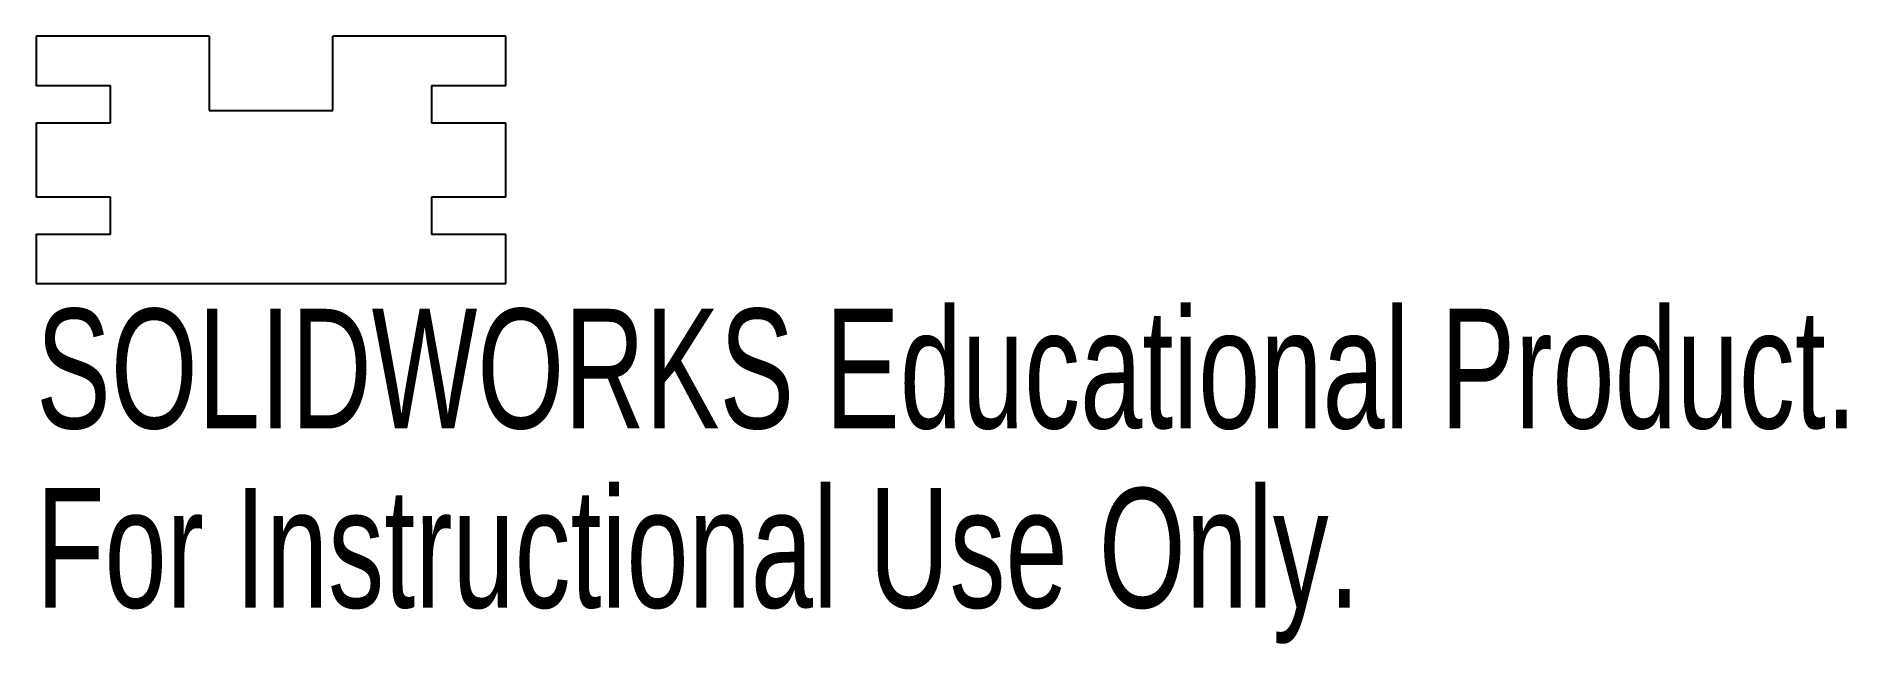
# Model space of a CAD drawing. Header units: millimetres. Extents: x -6.5 to 66.8, y -9.9 to 14.6.
import ezdxf

# ---------------------------------------------------------------- set-up
doc = ezdxf.new("R2010")
doc.units = ezdxf.units.MM
doc.styles.add('SLDTEXTSTYLE0', font='TXT', dxfattribs={"width": 0.7})

msp = doc.modelspace()

# ---------------------------------------------------------------- linework, layer by layer
at = {"color": 7, "linetype": 'Continuous', "lineweight": 25}
for p, q in [((-6.5, 14.633), (-6.5, 12.633)), ((0.5, 14.633), (-6.5, 14.633)), ((0.5, 14.633), (0.5, 11.633)), ((5.5, 11.633), (5.5, 14.633)), ((12.5, 14.633), (5.5, 14.633)), ((12.5, 12.633), (12.5, 14.633)), ((-3.5, 12.633), (-6.5, 12.633)), ((-3.5, 11.133), (-3.5, 12.633)), ((12.5, 12.633), (9.5, 12.633)), ((9.5, 12.633), (9.5, 11.133)), ((-6.5, 11.133), (-3.5, 11.133)), ((-6.5, 11.133), (-6.5, 8.133)), ((0.5, 11.633), (5.5, 11.633)), ((9.5, 11.133), (12.5, 11.133)), ((12.5, 8.133), (12.5, 11.133)), ((-3.5, 8.133), (-6.5, 8.133)), ((-3.5, 6.633), (-3.5, 8.133)), ((12.5, 8.133), (9.5, 8.133)), ((9.5, 8.133), (9.5, 6.633)), ((-6.5, 6.633), (-3.5, 6.633)), ((-6.5, 6.633), (-6.5, 4.633)), ((9.5, 6.633), (12.5, 6.633)), ((12.5, 4.633), (12.5, 6.633)), ((-6.5, 4.633), (12.5, 4.633))]:
    msp.add_line(p, q, dxfattribs=at)

# ---------------------------------------------------------------- texts
at = {"color": 7, "linetype": 'Continuous', "char_height": 4.83362, "attachment_point": 1, "style": 'SLDTEXTSTYLE0'}
for s, insert in [('SOLIDWORKS Educational Product.', (-6.5, 3.614)), ('For Instructional Use Only.', (-6.5, -3.637))]:
    msp.add_mtext(s, dxfattribs=dict(at, insert=insert))

doc.saveas('drawing.dxf')
